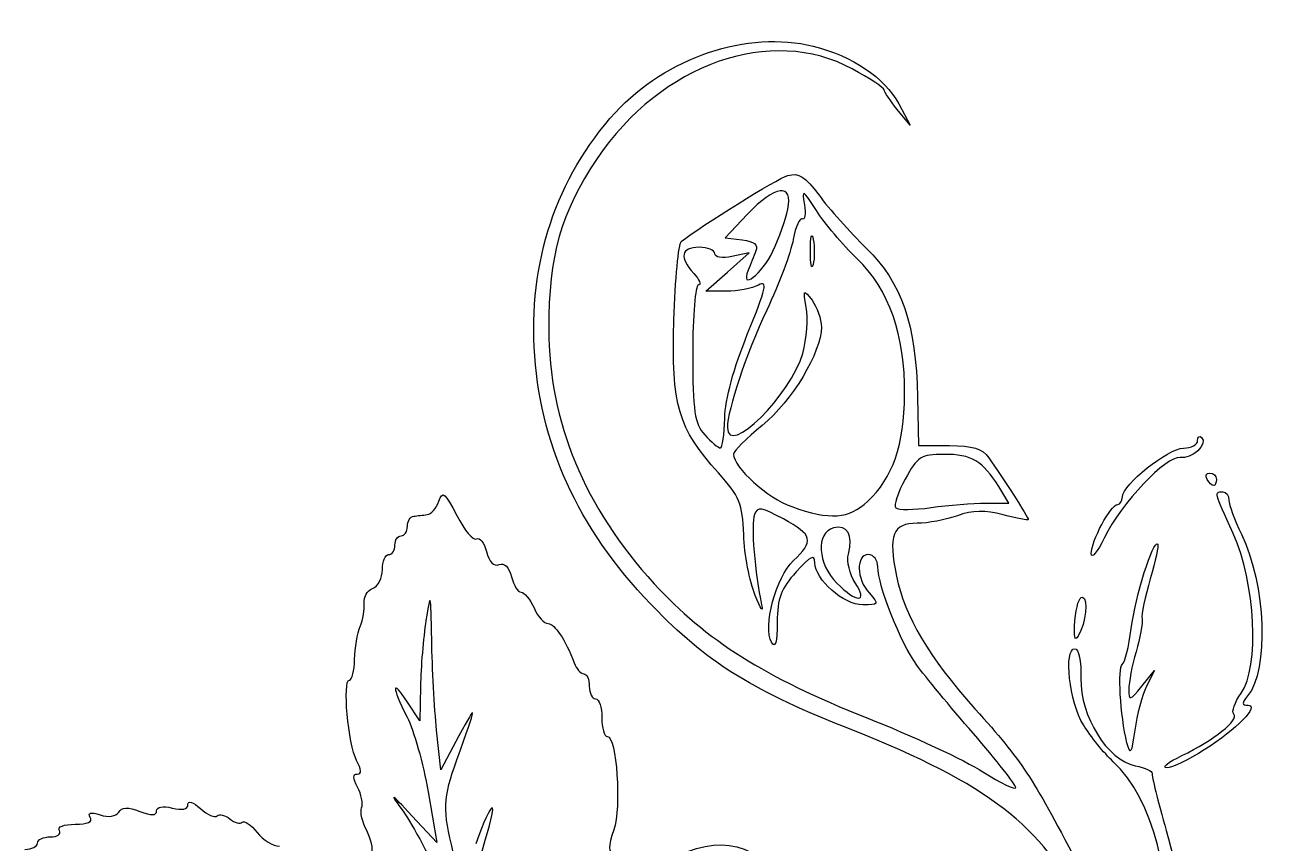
# Model space of a CAD drawing. Extents: x 0 to 87, y 0 to 159.
# Drawn here: x 4.2 to 56.7, y 124.9 to 159.4 of the extents above; entities that cross this region are included whole.
import ezdxf

# ---------------------------------------------------------------- set-up
doc = ezdxf.new("R2010")
doc.units = 0
doc.layers.get('0').update_dxf_attribs({"linetype": 'CONTINUOUS'})

msp = doc.modelspace()

# ---------------------------------------------------------------- linework, layer by layer
at = {"color": 7}
for points in [[(41.098639, 156.071353), (41.583726, 155.178112), (41.038375, 155.83957)], [(34.71042, 151.407813), (33.771898, 150.415625), (34.501534, 150.329898)], [(33.827911, 148.166667), (32.960614, 148.166667), (33.87666, 148.97709), (34.792708, 149.787514), (34.065104, 149.633508)], [(41.89413, 143.703475), (41.936469, 141.656163), (43.235663, 141.654999)], [(44.769043, 139.225337), (45.749543, 139.225124), (45.316722, 139.925583)], [(51.352807, 131.497917), (51.893848, 132.159375), (51.557499, 131.497917)], [(20.923519, 131.497917), (20.898595, 130.042708), (20.372913, 130.836458)], [(22.546002, 129.408137), (21.779422, 127.979816), (21.605337, 129.645386)], [(21.24367, 127.050694), (21.61374, 124.907794), (20.576748, 126.020044)]]:
    msp.add_lwpolyline(points, dxfattribs=at)
for points in [[(35.794857, 149.856137)], [(37.372967, 149.886458)], [(33.758727, 142.810485)], [(54.107292, 140.229167)], [(39.794574, 139.302927)], [(44.769043, 139.225338)], [(49.225687, 137.09887)], [(39.265987, 135.864004)], [(48.532312, 134.276041)], [(50.730248, 129.116667)], [(53.048966, 128.575755)]]:
    msp.add_lwpolyline(points, close=True, dxfattribs=at)
for points in [[(39.140072, 157.54377), (35.723817, 159.40313), (31.069793, 157.767645), (28.377309, 153.761595)], [(29.149178, 155.706145), (31.271546, 158.028354), (34.730365, 159.189036), (37.489995, 158.505089)], [(37.489995, 158.505089), (39.145414, 158.094809), (40.493521, 157.185622), (41.098639, 156.071353)], [(40.487145, 156.657416), (40.483917, 156.743429), (39.877725, 157.142288), (39.140072, 157.54377)], [(41.038375, 155.83957), (40.738436, 156.203372), (40.490381, 156.571403), (40.487145, 156.657416)], [(25.745606, 145.436435), (25.459327, 149.382511), (26.648167, 152.969642), (29.149178, 155.706145)], [(28.377309, 153.761595), (26.839386, 151.473375), (26.326655, 149.669774), (26.335465, 146.579153)], [(31.928136, 150.259214), (32.781386, 150.942859), (35.957462, 152.913498), (36.424576, 153.049087)], [(36.424576, 153.049087), (36.877744, 153.180629), (37.153757, 153.005061), (37.739852, 152.212463)], [(36.423243, 151.622983), (36.647863, 152.74609), (35.88575, 152.650351), (34.71042, 151.407813)], [(37.627851, 151.56639), (37.046069, 152.474582), (37.015693, 152.489298), (37.119454, 151.812694)], [(37.119454, 151.812694), (37.18015, 151.416916), (37.140991, 151.147983), (37.032457, 151.215067)], [(37.739852, 152.212463), (38.147818, 151.660757), (39.043274, 150.657544), (39.729757, 149.9831)], [(35.794857, 149.856137), (36.054998, 150.400543), (36.337772, 151.195624), (36.423243, 151.622983)], [(37.032457, 151.215067), (36.923914, 151.28215), (36.751924, 150.891594), (36.650255, 150.347164)], [(39.332405, 149.546754), (38.735214, 150.126308), (37.968166, 151.035144), (37.627851, 151.56639)], [(37.372973, 149.886458), (37.37591, 150.468542), (37.430094, 150.675513), (37.493379, 150.346394)], [(31.616026, 146.942487), (31.667373, 148.670289), (31.807825, 150.162816), (31.928136, 150.259214)], [(34.501534, 150.329898), (35.010487, 150.2701), (35.184868, 150.130057), (35.078085, 149.866878)], [(36.650255, 150.347164), (36.548589, 149.802734), (36.046569, 148.464323), (35.534656, 147.372917)], [(37.493379, 150.346394), (37.556665, 150.017276), (37.554262, 149.541026), (37.488035, 149.288061)], [(32.676042, 150.01875), (31.911007, 150.01875), (31.827359, 149.60584), (32.452466, 148.915104)], [(33.3375, 149.749126), (33.3375, 149.897419), (33.039844, 150.01875), (32.676042, 150.01875)], [(34.065104, 149.633508), (33.646602, 149.544927), (33.3375, 149.594044), (33.3375, 149.749126)], [(34.750547, 149.056606), (34.389004, 148.159287), (35.327294, 148.877649), (35.794857, 149.856137)], [(35.078085, 149.866878), (34.99389, 149.659366), (34.846495, 149.294744), (34.750547, 149.056606)], [(37.488035, 149.288061), (37.421812, 149.035096), (37.37003, 149.304375), (37.372967, 149.886458)], [(39.729757, 149.9831), (41.231037, 148.508145), (41.830749, 146.768166), (41.89413, 143.703475)], [(41.348403, 143.801606), (41.364702, 146.33132), (40.703212, 148.216432), (39.332405, 149.546754)], [(32.452466, 148.915104), (32.6933, 148.648984), (32.7817, 148.43125), (32.648911, 148.43125)], [(34.726097, 146.376756), (35.509475, 148.296643), (35.586681, 148.643769), (35.182159, 148.427277)], [(32.648911, 148.43125), (32.516122, 148.43125), (32.408373, 147.134326), (32.409469, 145.549196)], [(35.182159, 148.427277), (34.914335, 148.283941), (34.304922, 148.166667), (33.827911, 148.166667)], [(37.201954, 147.487808), (37.06032, 148.248938), (37.075197, 148.267287), (37.443214, 147.785368)], [(37.443214, 147.785368), (37.658926, 147.502893), (37.835417, 146.992919), (37.835417, 146.652093)], [(35.534656, 147.372917), (34.665108, 145.519024), (33.877012, 143.170642), (33.869807, 142.411979)], [(37.048334, 145.545598), (37.215845, 146.167681), (37.284972, 147.041675), (37.201954, 147.487808)], [(26.335465, 146.579153), (26.346684, 142.64832), (27.839665, 139.04079), (30.787517, 135.82162)], [(33.495641, 140.499975), (31.782845, 142.395836), (31.508816, 143.335092), (31.616026, 146.942487)], [(37.835417, 146.652093), (37.835417, 145.588206), (36.605043, 143.543743), (35.341872, 142.50867)], [(33.758727, 142.810485), (33.773914, 143.593661), (34.137679, 144.934668), (34.726097, 146.376756)], [(30.931019, 134.663904), (27.747309, 137.873077), (26.036457, 141.42732), (25.745606, 145.436435)], [(32.409469, 145.549196), (32.411056, 143.08831), (32.485113, 142.585668), (32.915487, 142.109613)], [(33.869807, 142.411979), (33.857557, 141.122724), (36.580133, 143.806823), (37.048334, 145.545598)], [(39.794574, 139.302927), (40.845198, 140.276611), (41.334825, 141.694188), (41.348403, 143.801606)], [(33.576945, 141.553714), (33.66353, 141.554614), (33.745334, 142.120158), (33.758727, 142.810485)], [(35.341872, 142.50867), (34.67603, 141.963062), (34.13125, 141.4147), (34.13125, 141.290087)], [(32.915487, 142.109613), (33.192701, 141.802972), (33.490358, 141.552817), (33.576945, 141.553714)], [(53.880411, 141.99945), (54.157933, 141.721928), (53.46019, 141.06707), (52.971253, 141.146172)], [(53.115104, 141.547008), (53.442526, 141.549799), (53.710417, 141.69099), (53.710417, 141.860764)], [(53.710417, 141.860764), (53.710417, 142.030538), (53.786916, 142.092947), (53.880411, 141.99945)], [(34.13125, 141.290087), (34.13125, 140.733694), (35.567877, 139.439536), (36.585549, 139.079177)], [(43.010368, 141.285317), (42.033304, 141.283333), (41.88546, 141.18918), (41.370954, 140.241273)], [(45.316722, 139.925583), (44.647586, 141.008484), (44.174016, 141.287682), (43.010368, 141.285317)], [(43.235663, 141.654999), (44.219574, 141.654126), (44.623344, 141.529122), (44.89949, 141.139932)], [(52.971253, 141.146172), (52.391133, 141.240026), (50.483624, 139.223198), (49.779272, 137.771258)], [(50.535417, 139.49008), (50.535417, 140.003279), (52.46452, 141.541461), (53.115104, 141.547008)], [(44.89949, 141.139932), (45.490609, 140.306824), (46.566677, 138.625093), (46.566677, 138.534372)], [(34.559939, 137.886529), (34.513136, 139.210862), (34.392375, 139.507399), (33.495641, 140.499975)], [(41.370954, 140.241273), (41.059925, 139.668249), (40.881332, 139.121956), (40.974079, 139.027287)], [(54.107292, 140.229167), (54.017354, 140.374687), (54.069858, 140.49375), (54.223968, 140.49375)], [(54.387491, 139.964583), (54.323319, 139.964583), (54.197229, 140.083646), (54.107292, 140.229167)], [(54.223968, 140.49375), (54.378077, 140.49375), (54.504167, 140.374687), (54.504167, 140.229167)], [(54.504167, 140.229167), (54.504167, 140.083646), (54.451663, 139.964583), (54.387491, 139.964583)], [(21.696012, 139.303112), (21.856924, 139.76142), (21.959283, 139.680452), (22.460428, 138.698454)], [(55.209932, 137.946984), (54.408073, 139.712883), (54.411316, 139.7), (54.76875, 139.7)], [(54.76875, 139.7), (54.914271, 139.7), (55.033333, 139.54377), (55.033333, 139.352821)], [(21.206158, 138.740872), (21.373393, 138.759062), (21.593828, 139.01207), (21.696012, 139.303112)], [(36.585549, 139.079177), (38.218118, 138.501084), (38.987235, 138.554711), (39.794574, 139.302927)], [(42.465625, 139.040358), (43.193229, 139.142214), (44.229766, 139.225455), (44.769043, 139.225338)], [(49.225687, 137.09887), (49.210367, 137.612053), (50.044866, 139.166698), (50.336979, 139.16916)], [(50.336979, 139.16916), (50.44612, 139.170086), (50.535417, 139.314494), (50.535417, 139.49008)], [(55.033333, 139.352821), (55.033333, 139.161873), (55.27099, 138.513748), (55.561463, 137.912543)], [(20.372926, 138.244777), (20.372926, 138.46306), (20.491989, 138.656536), (20.63751, 138.674726)], [(20.63751, 138.674726), (20.783031, 138.692916), (21.038922, 138.722682), (21.206158, 138.740872)], [(22.460428, 138.698454), (22.778669, 138.074851), (23.150057, 137.633235), (23.285732, 137.717087)], [(35.008301, 138.741656), (34.857103, 138.347643), (35.029018, 136.232714), (35.317536, 134.937486)], [(36.231912, 138.561103), (35.317255, 139.057682), (35.13963, 139.083892), (35.008301, 138.741656)], [(40.974079, 139.027287), (41.066826, 138.932619), (41.738021, 138.9385), (42.465625, 139.040358)], [(43.573732, 138.695674), (43.089137, 138.520441), (42.326888, 138.37707), (41.879845, 138.37707)], [(45.510744, 138.732433), (44.731519, 138.94042), (44.223924, 138.930787), (43.573732, 138.695674)], [(46.566677, 138.534372), (46.566677, 138.488291), (46.091507, 138.577418), (45.510744, 138.732433)], [(20.108343, 137.847902), (20.253864, 137.847902), (20.372926, 138.026496), (20.372926, 138.244777)], [(36.659296, 136.803187), (37.539356, 137.62996), (37.477369, 137.884928), (36.231912, 138.561103)], [(38.347497, 138.184693), (37.595993, 137.988171), (37.674045, 136.662318), (38.48485, 135.851515)], [(38.977208, 137.080156), (39.188842, 137.889447), (38.933197, 138.337858), (38.347497, 138.184693)], [(41.879845, 138.37707), (40.843666, 138.37707), (40.647453, 137.876551), (41.006197, 136.148494)], [(19.84376, 137.451027), (19.84376, 137.669309), (19.962822, 137.847902), (20.108343, 137.847902)], [(23.285732, 137.717087), (23.421408, 137.800939), (23.610125, 137.559919), (23.705105, 137.181486)], [(35.038803, 135.334361), (34.804464, 135.916444), (34.588974, 137.064921), (34.559939, 137.886529)], [(49.779272, 137.771258), (49.482055, 137.158575), (49.232942, 136.856003), (49.225687, 137.09887)], [(50.908479, 133.939374), (51.08045, 135.285386), (51.836952, 137.692909), (52.027926, 137.501936)], [(55.550313, 131.216217), (56.330062, 132.311274), (56.149722, 135.877323), (55.209932, 137.946984)], [(55.561463, 137.912543), (56.589512, 135.784724), (56.726458, 132.184719), (55.820858, 131.093541)], [(19.314593, 136.421002), (19.314593, 136.769236), (19.433656, 137.054152), (19.579176, 137.054152)], [(19.579176, 137.054152), (19.724697, 137.054152), (19.84376, 137.232746), (19.84376, 137.451027)], [(23.705105, 137.181486), (23.814335, 136.746283), (24.010659, 136.544409), (24.239333, 136.632158)], [(37.563089, 136.711398), (37.557004, 137.084042), (37.3859, 137.000183), (36.769339, 136.322376)], [(39.265987, 135.864009), (39.027447, 136.22807), (38.897497, 136.775334), (38.977208, 137.080156)], [(39.819802, 137.054152), (39.284717, 137.054152), (39.31045, 136.029482), (39.86081, 135.421342)], [(40.216677, 136.534913), (40.216677, 136.820496), (40.038084, 137.054152), (39.819802, 137.054152)], [(52.027926, 137.501936), (52.079181, 137.450681), (51.937976, 136.79203), (51.714133, 136.038269)], [(24.239333, 136.632158), (24.465134, 136.718806), (24.662314, 136.526063), (24.764539, 136.118774)], [(35.730312, 133.357624), (35.357369, 133.994318), (35.929954, 136.118006), (36.659296, 136.803187)], [(39.584199, 134.937486), (38.772997, 134.937486), (37.574881, 135.989062), (37.563089, 136.711398)], [(41.864857, 132.389614), (41.18152, 133.331486), (40.216677, 135.758144), (40.216677, 136.534913)], [(18.900782, 135.629056), (19.128379, 135.716395), (19.314593, 136.07277), (19.314593, 136.421002)], [(24.764539, 136.118774), (24.854558, 135.760107), (25.036917, 135.466652), (25.169783, 135.466652)], [(36.769339, 136.322376), (36.134143, 135.624082), (35.981801, 135.217986), (35.975298, 134.205709)], [(41.006197, 136.148494), (41.366025, 134.415214), (42.341467, 132.766251), (44.317719, 130.550441)], [(51.714133, 136.038269), (51.49029, 135.284508), (51.333569, 134.520119), (51.365867, 134.339628)], [(18.544571, 135.005436), (18.51289, 135.261092), (18.673185, 135.54172), (18.900782, 135.629056)], [(21.395898, 133.454959), (21.362325, 135.491163), (21.350186, 135.532444), (21.154495, 134.276041)], [(25.169783, 135.466652), (25.302648, 135.466652), (25.546978, 135.168996), (25.712737, 134.805194)], [(30.787517, 135.82162), (32.959535, 133.449694), (35.4691, 131.865775), (39.724034, 130.181305)], [(38.48485, 135.851515), (39.332757, 135.003605), (39.824591, 135.011474), (39.265987, 135.864004)], [(18.380728, 134.025004), (18.502521, 134.308587), (18.57625, 134.749782), (18.544571, 135.005436)], [(35.317536, 134.937486), (35.398572, 134.573684), (35.273144, 134.752277), (35.038803, 135.334361)], [(39.86081, 135.421342), (40.274751, 134.963941), (40.25963, 134.937486), (39.584199, 134.937486)], [(48.532312, 134.276041), (48.581702, 134.858124), (48.725182, 135.299198), (48.851159, 135.256205)], [(48.851159, 135.256205), (49.112794, 135.166914), (49.006099, 134.204762), (48.66912, 133.614582)], [(25.712737, 134.805194), (25.878496, 134.441392), (26.145365, 134.143736), (26.305782, 134.143736)], [(39.158344, 129.643256), (34.985936, 131.295286), (33.178972, 132.397967), (30.931019, 134.663904)], [(18.141629, 132.636719), (18.151339, 133.116692), (18.258935, 133.741418), (18.380728, 134.025004)], [(21.154495, 134.276041), (21.041166, 133.548436), (20.937227, 132.29828), (20.923519, 131.497917)], [(26.305782, 134.143736), (26.585929, 134.143736), (27.035062, 133.467278), (27.403716, 132.49009)], [(35.975298, 134.205709), (35.969742, 133.340482), (35.893978, 133.078208), (35.730312, 133.357624)], [(48.66912, 133.614582), (48.523242, 133.359098), (48.474503, 133.594739), (48.532312, 134.276041)], [(50.532572, 132.4222), (50.641295, 132.489394), (50.810454, 133.172122), (50.908479, 133.939374)], [(51.365867, 134.339628), (51.398165, 134.159134), (51.284719, 133.535207), (51.113769, 132.953124)], [(21.605337, 129.645386), (21.50959, 130.56145), (21.415342, 132.275757), (21.395898, 133.454959)], [(48.89296, 129.867049), (48.302966, 130.821681), (48.047878, 133.085339), (48.53028, 133.085495)], [(48.53028, 133.085495), (48.698047, 133.085551), (48.804722, 132.56766), (48.789151, 131.828725)], [(51.113769, 132.953124), (50.942819, 132.371041), (50.804934, 131.656667), (50.807358, 131.365625)], [(17.923927, 131.763265), (18.033952, 131.763794), (18.131916, 132.156748), (18.141629, 132.636719)], [(27.403716, 132.49009), (27.499789, 132.235429), (27.683571, 132.02707), (27.812119, 132.02707)], [(44.251573, 129.504967), (43.269307, 130.636079), (42.195284, 131.93417), (41.864857, 132.389614)], [(50.730248, 129.116667), (50.447908, 130.257219), (50.326073, 132.294576), (50.532572, 132.4222)], [(18.229246, 128.373381), (17.870915, 129.042927), (17.626006, 131.762106), (17.923927, 131.763265)], [(20.372913, 130.836458), (19.700543, 131.851704), (19.692818, 131.5081), (20.358679, 130.202921)], [(27.812119, 132.02707), (27.940667, 132.02707), (28.045844, 131.788945), (28.045844, 131.497903)], [(48.789151, 131.828725), (48.755432, 130.228753), (49.901287, 128.383586), (51.074275, 128.148988)], [(28.045844, 131.497903), (28.045844, 131.206862), (28.164906, 130.968737), (28.310427, 130.968737)], [(50.807358, 131.365625), (50.811406, 130.878797), (50.855055, 130.889383), (51.352807, 131.497917)], [(51.557499, 131.497917), (51.372508, 131.134115), (51.147541, 130.300677), (51.057572, 129.645833)], [(22.459269, 128.395672), (23.323933, 130.791873), (23.330632, 130.87009), (22.546002, 129.408137)], [(28.310427, 130.968737), (28.455948, 130.968737), (28.575011, 130.611549), (28.575011, 130.174987)], [(55.235634, 130.325476), (55.132967, 130.428143), (55.274572, 130.828976), (55.550313, 131.216217)], [(55.820858, 131.093541), (55.565061, 130.785325), (55.568154, 130.704167), (55.835701, 130.704167)], [(20.358679, 130.202921), (20.641886, 129.647791), (21.040132, 128.229289), (21.24367, 127.050694)], [(44.317719, 130.550441), (46.351227, 128.270437), (46.68806, 127.762709), (48.615058, 124.072806)], [(53.048958, 128.575755), (54.396714, 129.219878), (55.476899, 130.084214), (55.235634, 130.325476)], [(55.835701, 130.704167), (56.348114, 130.704167), (55.356734, 129.688212), (53.989354, 128.812047)], [(28.575011, 130.174987), (28.575011, 129.738424), (28.678696, 129.381237), (28.805418, 129.381237)], [(39.724034, 130.181305), (41.668478, 129.411526), (43.884464, 128.3823), (44.648448, 127.894136)], [(50.147789, 128.31839), (49.760743, 128.67971), (49.196072, 129.376607), (48.89296, 129.867049)], [(28.805418, 129.381237), (29.202626, 129.381237), (29.406972, 126.394813), (29.074936, 125.442334)], [(48.819155, 122.193024), (47.192128, 125.588054), (44.862163, 127.384879), (39.158344, 129.643256)], [(46.037511, 127.227481), (46.037511, 127.348988), (45.233839, 128.373857), (44.251573, 129.504967)], [(51.057572, 129.645833), (50.920981, 128.651669), (50.866971, 128.564354), (50.730248, 129.116667)], [(53.989354, 128.812047), (53.3424, 128.397505), (52.628025, 128.060947), (52.401854, 128.064144)], [(18.25626, 127.793737), (18.449252, 127.793737), (18.440648, 127.978374), (18.229246, 128.373381)], [(22.309129, 124.503746), (21.854395, 126.257677), (21.874339, 126.774678), (22.459269, 128.395672)], [(49.414298, 109.72069), (53.192648, 115.075986), (53.588253, 125.106602), (50.147789, 128.31839)], [(51.074275, 128.148988), (51.494145, 128.065014), (51.816979, 127.920964), (51.791687, 127.828876)], [(52.401854, 128.064144), (52.175683, 128.067345), (52.466883, 128.297564), (53.048966, 128.575755)], [(18.267319, 127.243896), (18.061934, 127.627663), (18.058592, 127.793737), (18.25626, 127.793737)], [(44.648448, 127.894136), (45.412432, 127.405969), (46.037511, 127.105974), (46.037511, 127.227481)], [(51.791687, 127.828876), (51.766393, 127.736791), (52.034953, 126.649414), (52.388482, 125.412487)], [(18.437491, 126.37067), (18.505743, 126.548531), (18.429157, 126.941482), (18.267319, 127.243896)], [(20.576748, 126.020044), (19.619155, 127.04713), (19.591538, 127.059965), (20.216036, 126.187682)], [(11.112499, 126.506788), (11.112499, 126.68817), (11.33335, 126.61755), (11.643288, 126.33706)], [(23.652842, 125.00328), (24.239529, 126.902557), (23.96111, 126.800449), (23.252265, 124.856375)], [(6.993939, 125.970011), (6.870615, 126.169558), (7.002697, 126.202705), (7.408232, 126.07399)], [(7.408232, 126.07399), (7.765729, 125.960526), (8.078414, 126.006148), (8.190922, 126.18819)], [(8.190922, 126.18819), (8.324661, 126.404584), (8.580222, 126.414562), (9.083931, 126.223054)], [(9.083931, 126.223054), (9.579345, 126.034697), (9.789583, 126.040187), (9.789583, 126.241469)], [(9.789583, 126.241469), (9.789583, 126.415184), (10.050282, 126.462756), (10.451041, 126.362172)], [(10.451041, 126.362172), (10.875266, 126.255698), (11.112499, 126.307564), (11.112499, 126.506788)], [(11.643288, 126.33706), (11.935224, 126.072863), (12.251689, 125.934317), (12.34655, 126.029175)], [(12.34655, 126.029175), (12.441409, 126.124033), (12.681679, 126.066651), (12.880487, 125.901654)], [(18.653129, 125.412487), (18.466278, 125.761626), (18.36924, 126.192807), (18.437491, 126.37067)], [(20.216036, 126.187682), (20.58799, 125.668148), (21.372517, 124.203685), (21.959426, 122.933325)], [(5.688541, 125.4125), (5.592881, 125.567281), (5.867389, 125.677083), (6.349999, 125.677083)], [(6.349999, 125.677083), (6.885833, 125.677083), (7.111528, 125.779752), (6.993939, 125.970011)], [(12.880487, 125.901654), (13.079295, 125.73666), (13.313388, 125.673099), (13.400698, 125.760406)], [(13.400698, 125.760406), (13.488008, 125.847716), (13.771604, 125.657144), (14.030912, 125.336911)], [(4.762499, 124.883333), (4.762499, 125.028854), (5.007652, 125.147917), (5.307282, 125.147917)], [(5.307282, 125.147917), (5.606912, 125.147917), (5.778478, 125.266979), (5.688541, 125.4125)], [(14.030912, 125.336911), (14.290219, 125.016681), (14.71356, 124.753852), (14.971669, 124.752851)], [(18.864439, 124.443022), (18.935072, 124.62709), (18.839991, 125.063348), (18.653129, 125.412487)], [(23.354513, 122.292409), (23.292524, 123.10741), (23.417217, 124.240502), (23.652842, 125.00328)], [(29.074936, 125.442334), (28.828878, 124.736492), (28.838776, 124.518182), (29.124849, 124.341377)], [(30.171692, 123.317336), (32.483409, 125.113042), (34.296493, 125.287958), (35.730802, 123.853652)], [(52.388482, 125.412487), (52.925808, 123.532477), (53.029091, 122.599254), (53.018044, 119.723945)], [(4.233333, 124.61875), (4.524374, 124.61875), (4.762499, 124.737812), (4.762499, 124.883333)]]:
    msp.add_open_spline(points, degree=3, dxfattribs=at)

doc.saveas('drawing.dxf')
